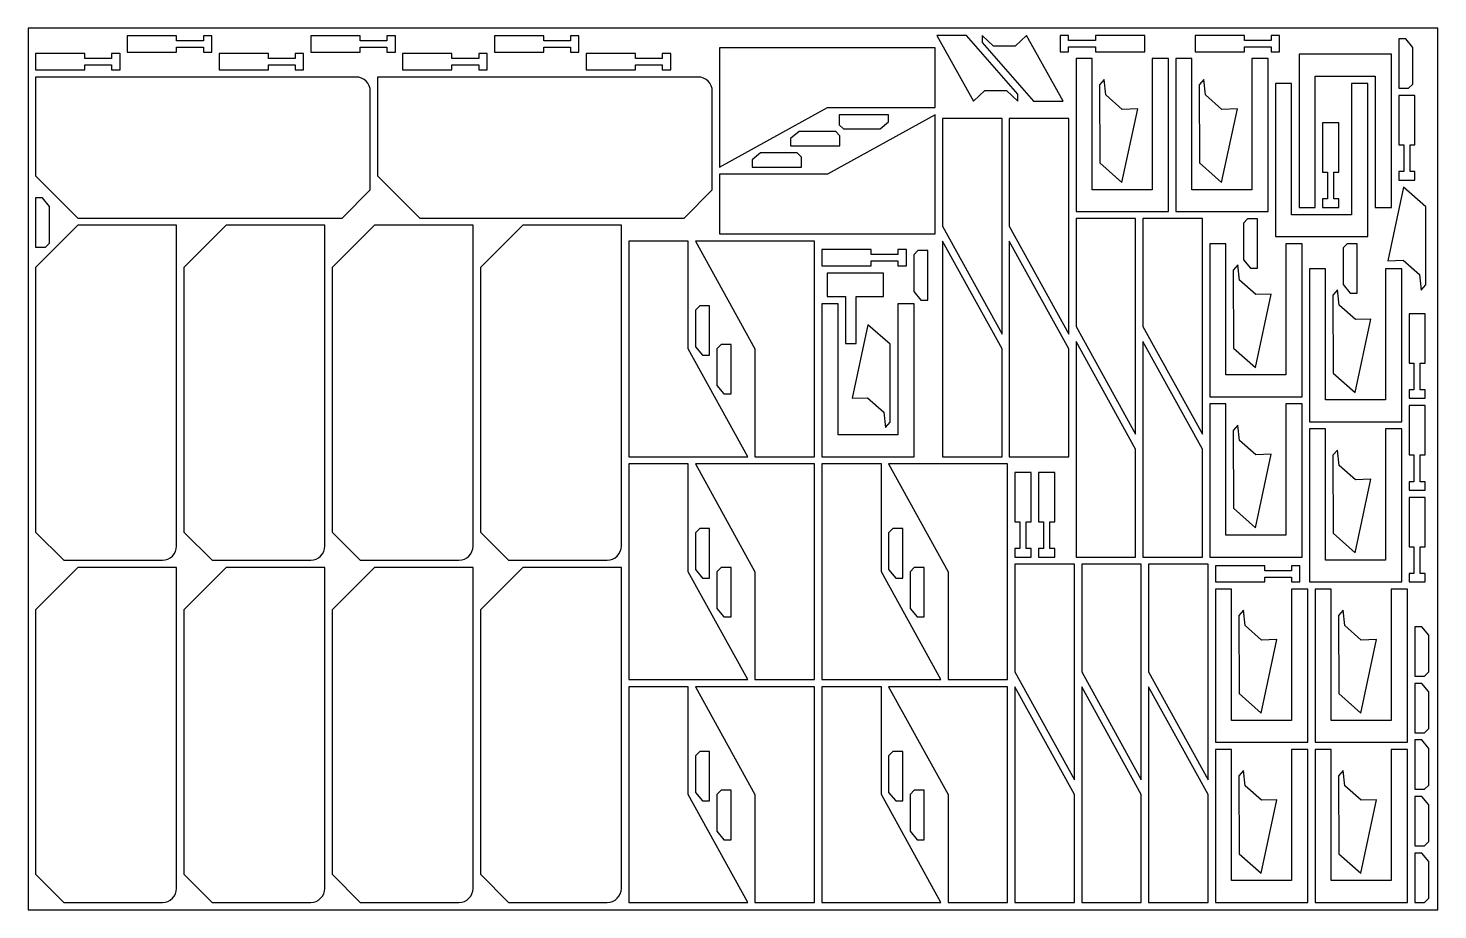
# Model space of a CAD drawing. Header units: metres. Extents: x 0 to 2000, y 0 to 1250.
import ezdxf

# ---------------------------------------------------------------- set-up
doc = ezdxf.new("R2010")
doc.units = ezdxf.units.M

msp = doc.modelspace()

# ---------------------------------------------------------------- linework, layer by layer
for points in [[(0, 0), (2000, 0), (2000, 1250), (0, 1250)], [(210.6, 1216.2), (210.6, 1223.2), (248.6, 1223.2), (248.6, 1216.2), (260.6, 1216.2), (260.6, 1239.2), (248.6, 1239.2), (248.6, 1232.2), (210.6, 1232.2), (210.6, 1239.2), (140.6, 1239.2), (140.6, 1216.2)], [(471, 1216.2), (471, 1223.2), (509, 1223.2), (509, 1216.2), (521, 1216.2), (521, 1239.2), (509, 1239.2), (509, 1232.2), (471, 1232.2), (471, 1239.2), (401, 1239.2), (401, 1216.2)], [(731.4, 1216.2), (731.4, 1223.2), (769.4, 1223.2), (769.4, 1216.2), (781.4, 1216.2), (781.4, 1239.2), (769.4, 1239.2), (769.4, 1232.2), (731.4, 1232.2), (731.4, 1239.2), (661.4, 1239.2), (661.4, 1216.2)], [(1133.9, 1137.6), (1286.8, 1137.6), (1286.8, 1222.1), (981, 1222.1), (981, 1053.1)], [(1331.2, 1239.6), (1289.2, 1239.6), (1341.2, 1146.6), (1357.2, 1161.6), (1388.2, 1161.6), (1404.2, 1146.6), (1404.2, 1156.6)], [(1426.4, 1146.6), (1468.4, 1146.6), (1416.4, 1239.6), (1400.4, 1224.6), (1369.4, 1224.6), (1353.4, 1239.6), (1353.4, 1229.6)], [(1514.2, 1239.6), (1514.2, 1232.6), (1476.2, 1232.6), (1476.2, 1239.6), (1464.2, 1239.6), (1464.2, 1216.6), (1476.2, 1216.6), (1476.2, 1223.6), (1514.2, 1223.6), (1514.2, 1216.6), (1584.2, 1216.6), (1584.2, 1239.6)], [(1725.6, 1216.6), (1725.6, 1223.6), (1763.6, 1223.6), (1763.6, 1216.6), (1775.6, 1216.6), (1775.6, 1239.6), (1763.6, 1239.6), (1763.6, 1232.6), (1725.6, 1232.6), (1725.6, 1239.6), (1655.6, 1239.6), (1655.6, 1216.6)], [(1964.6, 1222.8), (1954.6, 1234.8), (1944.6, 1234.8), (1944.6, 1164.8), (1958.6, 1164.8), (1964.6, 1170.8)], [(80.4, 1191), (80.4, 1198), (118.4, 1198), (118.4, 1191), (130.4, 1191), (130.4, 1214), (118.4, 1214), (118.4, 1207), (80.4, 1207), (80.4, 1214), (10.4, 1214), (10.4, 1191)], [(340.8, 1191), (340.8, 1198), (378.8, 1198), (378.8, 1191), (390.8, 1191), (390.8, 1214), (378.8, 1214), (378.8, 1207), (340.8, 1207), (340.8, 1214), (270.8, 1214), (270.8, 1191)], [(601.2, 1191), (601.2, 1198), (639.2, 1198), (639.2, 1191), (651.2, 1191), (651.2, 1214), (639.2, 1214), (639.2, 1207), (601.2, 1207), (601.2, 1214), (531.2, 1214), (531.2, 1191)], [(861.6, 1191), (861.6, 1198), (899.6, 1198), (899.6, 1191), (911.6, 1191), (911.6, 1214), (899.6, 1214), (899.6, 1207), (861.6, 1207), (861.6, 1214), (791.6, 1214), (791.6, 1191)], [(1486.8, 990), (1617.8, 990), (1617.8, 1207), (1594.8, 1207), (1594.8, 1021), (1509.8, 1021), (1509.8, 1207), (1486.8, 1207)], [(1628.2, 990), (1759.2, 990), (1759.2, 1207), (1736.2, 1207), (1736.2, 1021), (1651.2, 1021), (1651.2, 1207), (1628.2, 1207)], [(1934.2, 1213), (1803.2, 1213), (1803.2, 996), (1826.2, 996), (1826.2, 1182), (1911.2, 1182), (1911.2, 996), (1934.2, 996)], [(1520.4, 1059.1), (1551.9, 1031.4), (1574.2, 1135.6), (1552.2, 1134.9), (1528.9, 1155.3), (1526.8, 1177.1), (1520.2, 1169.6)], [(1661.8, 1059.1), (1693.3, 1031.4), (1715.6, 1135.6), (1693.6, 1134.9), (1670.3, 1155.3), (1668.2, 1177.1), (1661.6, 1169.6)], [(1769.6, 954.6), (1900.6, 954.6), (1900.6, 1171.6), (1877.6, 1171.6), (1877.6, 985.6), (1792.6, 985.6), (1792.6, 1171.6), (1769.6, 1171.6)], [(1944.6, 1084.6), (1951.6, 1084.6), (1951.6, 1046.6), (1944.6, 1046.6), (1944.6, 1034.6), (1967.6, 1034.6), (1967.6, 1046.6), (1960.6, 1046.6), (1960.6, 1084.6), (1967.6, 1084.6), (1967.6, 1154.6), (1944.6, 1154.6)], [(1133.9, 1042.9), (981, 1042.9), (981, 958.4), (1286.8, 958.4), (1286.8, 1127.4)], [(1208.8, 1107.2), (1220.8, 1117.2), (1220.8, 1127.2), (1150.8, 1127.2), (1150.8, 1113.2), (1156.8, 1107.2)], [(1297.2, 969.3), (1381.7, 816.4), (1381.7, 1122.2), (1297.2, 1122.2)], [(1392, 969.3), (1476.5, 816.4), (1476.5, 1122.2), (1392, 1122.2)], [(1093.8, 1103.4), (1081.8, 1093.4), (1081.8, 1083.4), (1151.8, 1083.4), (1151.8, 1097.4), (1145.8, 1103.4)], [(1836.6, 1046), (1843.6, 1046), (1843.6, 1008), (1836.6, 1008), (1836.6, 996), (1859.6, 996), (1859.6, 1008), (1852.6, 1008), (1852.6, 1046), (1859.6, 1046), (1859.6, 1116), (1836.6, 1116)], [(1039, 1073.2), (1027, 1063.2), (1027, 1053.2), (1097, 1053.2), (1097, 1067.2), (1091, 1073.2)], [(1982.8, 996.9), (1951.2, 1024.5), (1929, 920.3), (1950.9, 921.1), (1974.2, 900.6), (1976.4, 878.8), (1983, 886.3)], [(30.4, 997.4), (20.4, 1009.4), (10.4, 1009.4), (10.4, 939.4), (24.4, 939.4), (30.4, 945.4)], [(1486.8, 827.1), (1571.3, 674.2), (1571.3, 980), (1486.8, 980)], [(1581.6, 827.1), (1666.1, 674.2), (1666.1, 980), (1581.6, 980)], [(1724.2, 921.8), (1734.2, 909.8), (1744.2, 909.8), (1744.2, 979.8), (1730.2, 979.8), (1724.2, 973.8)], [(936.5, 795.3), (936.5, 948.2), (852, 948.2), (852, 642.4), (1021, 642.4)], [(1031.2, 795.3), (1031.2, 642.4), (1115.7, 642.4), (1115.7, 948.2), (946.7, 948.2)], [(1381.7, 795.3), (1297.2, 948.2), (1297.2, 642.4), (1381.7, 642.4)], [(1476.5, 795.3), (1392, 948.2), (1392, 642.4), (1476.5, 642.4)], [(1676.4, 727.4), (1807.4, 727.4), (1807.4, 944.4), (1784.4, 944.4), (1784.4, 758.4), (1699.4, 758.4), (1699.4, 944.4), (1676.4, 944.4)], [(1865.6, 886.4), (1875.6, 874.4), (1885.6, 874.4), (1885.6, 944.4), (1871.6, 944.4), (1865.6, 938.4)], [(1196, 913), (1196, 920), (1234, 920), (1234, 913), (1246, 913), (1246, 936), (1234, 936), (1234, 929), (1196, 929), (1196, 936), (1126, 936), (1126, 913)], [(1256.4, 876.6), (1266.4, 864.6), (1276.4, 864.6), (1276.4, 934.6), (1262.4, 934.6), (1256.4, 928.6)], [(1174.6, 869.8), (1213.6, 869.8), (1213.6, 902.8), (1133.6, 902.8), (1133.6, 869.8), (1159.6, 869.8), (1159.6, 802.8), (1174.6, 802.8)], [(1710, 796.5), (1741.5, 768.8), (1763.8, 873), (1741.8, 872.3), (1718.5, 892.7), (1716.4, 914.5), (1709.8, 907)], [(1817.8, 692), (1948.8, 692), (1948.8, 909), (1925.8, 909), (1925.8, 723), (1840.8, 723), (1840.8, 909), (1817.8, 909)], [(1851.4, 761.1), (1882.9, 733.4), (1905.2, 837.6), (1883.2, 836.9), (1859.9, 857.3), (1857.8, 879.1), (1851.2, 871.6)], [(946.8, 798.4), (956.8, 786.4), (966.8, 786.4), (966.8, 856.4), (952.8, 856.4), (946.8, 850.4)], [(1126, 642.4), (1257, 642.4), (1257, 859.4), (1234, 859.4), (1234, 673.4), (1149, 673.4), (1149, 859.4), (1126, 859.4)], [(1959.2, 775.2), (1966.2, 775.2), (1966.2, 737.2), (1959.2, 737.2), (1959.2, 725.2), (1982.2, 725.2), (1982.2, 737.2), (1975.2, 737.2), (1975.2, 775.2), (1982.2, 775.2), (1982.2, 845.2), (1959.2, 845.2)], [(1222.8, 801.9), (1191.2, 829.5), (1169, 725.3), (1190.9, 726.1), (1214.2, 705.6), (1216.4, 683.8), (1223, 691.3)], [(977.2, 743.4), (987.2, 731.4), (997.2, 731.4), (997.2, 801.4), (983.2, 801.4), (977.2, 795.4)], [(1571.3, 653.1), (1486.8, 806), (1486.8, 500.2), (1571.3, 500.2)], [(1666.1, 653.1), (1581.6, 806), (1581.6, 500.2), (1666.1, 500.2)], [(1676.4, 500.2), (1807.4, 500.2), (1807.4, 717.2), (1784.4, 717.2), (1784.4, 531.2), (1699.4, 531.2), (1699.4, 717.2), (1676.4, 717.2)], [(1959.2, 645), (1966.2, 645), (1966.2, 607), (1959.2, 607), (1959.2, 595), (1982.2, 595), (1982.2, 607), (1975.2, 607), (1975.2, 645), (1982.2, 645), (1982.2, 715), (1959.2, 715)], [(1710, 569.3), (1741.5, 541.6), (1763.8, 645.8), (1741.8, 645.1), (1718.5, 665.5), (1716.4, 687.3), (1709.8, 679.8)], [(1817.8, 464.8), (1948.8, 464.8), (1948.8, 681.8), (1925.8, 681.8), (1925.8, 495.8), (1840.8, 495.8), (1840.8, 681.8), (1817.8, 681.8)], [(1851.4, 533.9), (1882.9, 506.2), (1905.2, 610.4), (1883.2, 609.7), (1859.9, 630.1), (1857.8, 651.9), (1851.2, 644.4)], [(936.5, 479.3), (936.5, 632.2), (852, 632.2), (852, 326.4), (1021, 326.4)], [(1031.2, 479.3), (1031.2, 326.4), (1115.7, 326.4), (1115.7, 632.2), (946.7, 632.2)], [(1210.5, 479.3), (1210.5, 632.2), (1126, 632.2), (1126, 326.4), (1295, 326.4)], [(1305.2, 479.3), (1305.2, 326.4), (1389.7, 326.4), (1389.7, 632.2), (1220.7, 632.2)], [(1400, 550.2), (1407, 550.2), (1407, 512.2), (1400, 512.2), (1400, 500.2), (1423, 500.2), (1423, 512.2), (1416, 512.2), (1416, 550.2), (1423, 550.2), (1423, 620.2), (1400, 620.2)], [(1433.4, 550.2), (1440.4, 550.2), (1440.4, 512.2), (1433.4, 512.2), (1433.4, 500.2), (1456.4, 500.2), (1456.4, 512.2), (1449.4, 512.2), (1449.4, 550.2), (1456.4, 550.2), (1456.4, 620.2), (1433.4, 620.2)], [(1959.2, 514.8), (1966.2, 514.8), (1966.2, 476.8), (1959.2, 476.8), (1959.2, 464.8), (1982.2, 464.8), (1982.2, 476.8), (1975.2, 476.8), (1975.2, 514.8), (1982.2, 514.8), (1982.2, 584.8), (1959.2, 584.8)], [(946.8, 482.4), (956.8, 470.4), (966.8, 470.4), (966.8, 540.4), (952.8, 540.4), (946.8, 534.4)], [(1220.8, 482.4), (1230.8, 470.4), (1240.8, 470.4), (1240.8, 540.4), (1226.8, 540.4), (1220.8, 534.4)], [(977.2, 427.4), (987.2, 415.4), (997.2, 415.4), (997.2, 485.4), (983.2, 485.4), (977.2, 479.4)], [(1251.2, 427.4), (1261.2, 415.4), (1271.2, 415.4), (1271.2, 485.4), (1257.2, 485.4), (1251.2, 479.4)], [(1400, 337.3), (1484.5, 184.4), (1484.5, 490.2), (1400, 490.2)], [(1494.8, 337.3), (1579.3, 184.4), (1579.3, 490.2), (1494.8, 490.2)], [(1589.6, 337.3), (1674.1, 184.4), (1674.1, 490.2), (1589.6, 490.2)], [(1754.4, 464.8), (1754.4, 471.8), (1792.4, 471.8), (1792.4, 464.8), (1804.4, 464.8), (1804.4, 487.8), (1792.4, 487.8), (1792.4, 480.8), (1754.4, 480.8), (1754.4, 487.8), (1684.4, 487.8), (1684.4, 464.8)], [(1684.4, 237.6), (1815.4, 237.6), (1815.4, 454.6), (1792.4, 454.6), (1792.4, 268.6), (1707.4, 268.6), (1707.4, 454.6), (1684.4, 454.6)], [(1825.8, 237.6), (1956.8, 237.6), (1956.8, 454.6), (1933.8, 454.6), (1933.8, 268.6), (1848.8, 268.6), (1848.8, 454.6), (1825.8, 454.6)], [(1718, 306.7), (1749.5, 279), (1771.8, 383.2), (1749.8, 382.5), (1726.5, 402.9), (1724.4, 424.7), (1717.8, 417.2)], [(1859.4, 306.7), (1890.9, 279), (1913.2, 383.2), (1891.2, 382.5), (1867.9, 402.9), (1865.8, 424.7), (1859.2, 417.2)], [(1987.2, 389.2), (1977.2, 401.2), (1967.2, 401.2), (1967.2, 331.2), (1981.2, 331.2), (1987.2, 337.2)], [(1987.2, 309), (1977.2, 321), (1967.2, 321), (1967.2, 251), (1981.2, 251), (1987.2, 257)], [(936.5, 163.3), (936.5, 316.2), (852, 316.2), (852, 10.4), (1021, 10.4)], [(1031.2, 163.3), (1031.2, 10.4), (1115.7, 10.4), (1115.7, 316.2), (946.7, 316.2)], [(1210.5, 163.3), (1210.5, 316.2), (1126, 316.2), (1126, 10.4), (1295, 10.4)], [(1305.2, 163.3), (1305.2, 10.4), (1389.7, 10.4), (1389.7, 316.2), (1220.7, 316.2)], [(1484.5, 163.3), (1400, 316.2), (1400, 10.4), (1484.5, 10.4)], [(1579.3, 163.3), (1494.8, 316.2), (1494.8, 10.4), (1579.3, 10.4)], [(1674.1, 163.3), (1589.6, 316.2), (1589.6, 10.4), (1674.1, 10.4)], [(1987.2, 228.8), (1977.2, 240.8), (1967.2, 240.8), (1967.2, 170.8), (1981.2, 170.8), (1987.2, 176.8)], [(946.8, 166.4), (956.8, 154.4), (966.8, 154.4), (966.8, 224.4), (952.8, 224.4), (946.8, 218.4)], [(1220.8, 166.4), (1230.8, 154.4), (1240.8, 154.4), (1240.8, 224.4), (1226.8, 224.4), (1220.8, 218.4)], [(1684.4, 10.4), (1815.4, 10.4), (1815.4, 227.4), (1792.4, 227.4), (1792.4, 41.4), (1707.4, 41.4), (1707.4, 227.4), (1684.4, 227.4)], [(1825.8, 10.4), (1956.8, 10.4), (1956.8, 227.4), (1933.8, 227.4), (1933.8, 41.4), (1848.8, 41.4), (1848.8, 227.4), (1825.8, 227.4)], [(1718, 79.5), (1749.5, 51.8), (1771.8, 156), (1749.8, 155.3), (1726.5, 175.7), (1724.4, 197.5), (1717.8, 190)], [(1859.4, 79.5), (1890.9, 51.8), (1913.2, 156), (1891.2, 155.3), (1867.9, 175.7), (1865.8, 197.5), (1859.2, 190)], [(977.2, 111.4), (987.2, 99.4), (997.2, 99.4), (997.2, 169.4), (983.2, 169.4), (977.2, 163.4)], [(1251.2, 111.4), (1261.2, 99.4), (1271.2, 99.4), (1271.2, 169.4), (1257.2, 169.4), (1251.2, 163.4)], [(1987.2, 148.6), (1977.2, 160.6), (1967.2, 160.6), (1967.2, 90.6), (1981.2, 90.6), (1987.2, 96.6)], [(1987.2, 68.4), (1977.2, 80.4), (1967.2, 80.4), (1967.2, 10.4), (1981.2, 10.4), (1987.2, 16.4)]]:
    msp.add_lwpolyline(points, close=True)
for points in [[(445.4, 980.8), (485.4, 1020.8), (485.4, 1160.8, 0.414214), (465.4, 1180.8), (10.4, 1180.8), (10.4, 1040.8), (70.4, 980.8)], [(930.6, 980.8), (970.6, 1020.8), (970.6, 1160.8, 0.414214), (950.6, 1180.8), (495.6, 1180.8), (495.6, 1040.8), (555.6, 980.8)], [(10.4, 535.6), (50.4, 495.6), (190.4, 495.6, 0.414214), (210.4, 515.6), (210.4, 970.6), (70.4, 970.6), (10.4, 910.6)], [(220.8, 535.6), (260.8, 495.6), (400.8, 495.6, 0.414214), (420.8, 515.6), (420.8, 970.6), (280.8, 970.6), (220.8, 910.6)], [(431.2, 535.6), (471.2, 495.6), (611.2, 495.6, 0.414214), (631.2, 515.6), (631.2, 970.6), (491.2, 970.6), (431.2, 910.6)], [(641.6, 535.6), (681.6, 495.6), (821.6, 495.6, 0.414214), (841.6, 515.6), (841.6, 970.6), (701.6, 970.6), (641.6, 910.6)], [(10.4, 50.4), (50.4, 10.4), (190.4, 10.4, 0.414214), (210.4, 30.4), (210.4, 485.4), (70.4, 485.4), (10.4, 425.4)], [(220.8, 50.4), (260.8, 10.4), (400.8, 10.4, 0.414214), (420.8, 30.4), (420.8, 485.4), (280.8, 485.4), (220.8, 425.4)], [(431.2, 50.4), (471.2, 10.4), (611.2, 10.4, 0.414214), (631.2, 30.4), (631.2, 485.4), (491.2, 485.4), (431.2, 425.4)], [(641.6, 50.4), (681.6, 10.4), (821.6, 10.4, 0.414214), (841.6, 30.4), (841.6, 485.4), (701.6, 485.4), (641.6, 425.4)]]:
    msp.add_lwpolyline(points, format="xyb", close=True)

doc.saveas('drawing.dxf')
